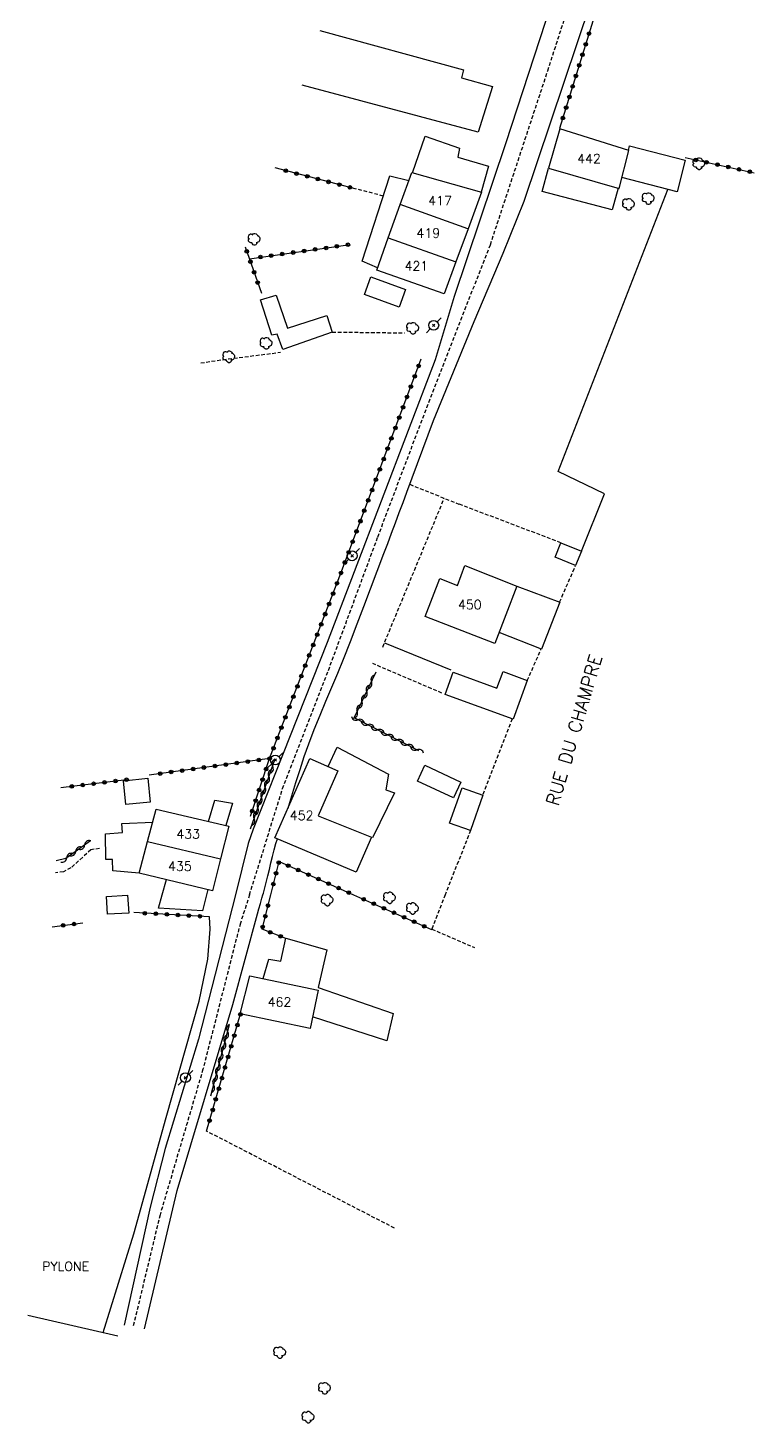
# Model space of a CAD drawing. Header units: millimetres. Extents: x 109230 to 109856, y 121000 to 122001.
# Drawn here: x 109482.1 to 109580.7, y 121603.3 to 121792.6 of the extents above; entities that cross this region are included whole.
import ezdxf
from ezdxf.enums import TextEntityAlignment as Align

# ---------------------------------------------------------------- set-up
doc = ezdxf.new("R2010")
doc.units = ezdxf.units.MM
doc.linetypes.add('DASHED', pattern=[0.75, 0.5, -0.25])
doc.layers.get('0').update_dxf_attribs({"linetype": 'CONTINUOUS'})
for name, color, linetype in [('W0001', 6, 'DASHED'), ('W0008', 7, 'CONTINUOUS'), ('W0014', 7, 'CONTINUOUS'), ('W0017', 7, 'CONTINUOUS'), ('W0101', 7, 'CONTINUOUS'), ('W0104', 1, 'CONTINUOUS'), ('W0112', 1, 'DASHED'), ('W0300', 7, 'CONTINUOUS'), ('W0310', 3, 'CONTINUOUS'), ('W0323', 7, 'CONTINUOUS'), ('W0330', 7, 'CONTINUOUS'), ('W0473', 7, 'CONTINUOUS'), ('W0984', 7, 'CONTINUOUS'), ('W0989', 7, 'CONTINUOUS'), ('W0991', 7, 'CONTINUOUS'), ('W1102', 7, 'CONTINUOUS')]:
    doc.layers.add(name, color=color, linetype=linetype)
doc.styles.get("Standard").update_dxf_attribs({"font": 'romans.shx', "width": 0.85})

# ---------------------------------------------------------------- blocks, each defined once
blk = doc.blocks.new('T300')
for p, q in [((-0.8, 0.51), (-0.86, 0.34)), ((-0.86, 0.34), (-0.86, 0.17)), ((-0.86, 0.17), (-0.74, 0.06)), ((-0.69, 0.63), (-0.8, 0.51)), ((-0.8, -0.06), (-0.74, 0.06)), ((-0.74, 0.06), (-0.69, 0.11)), ((-0.57, 0.69), (-0.69, 0.63)), ((-0.46, 0.69), (-0.57, 0.69)), ((-0.29, 0.63), (-0.46, 0.69)), ((-0.29, 0.63), (-0.17, 0.74)), ((-0.23, 0.57), (-0.29, 0.63)), ((-0.17, 0.74), (-0.06, 0.8)), ((-0.06, 0.8), (0.06, 0.8)), ((0.06, 0.8), (0.23, 0.74)), ((0.23, 0.74), (0.34, 0.63)), ((0.34, 0.63), (0.4, 0.51)), ((0.46, 0.46), (0.34, 0.46)), ((0.4, 0.51), (0.4, 0.46)), ((0.57, 0.4), (0.46, 0.46)), ((0.57, 0.4), (0.69, 0.29)), ((0.69, 0.29), (0.74, 0.17)), ((0.74, 0.06), (0.69, -0.17)), ((0.74, 0.17), (0.74, 0.06)), ((-0.8, -0.17), (-0.8, -0.06)), ((-0.8, -0.23), (-0.8, -0.17)), ((-0.74, -0.34), (-0.8, -0.23)), ((-0.69, -0.4), (-0.74, -0.34)), ((-0.51, -0.46), (-0.69, -0.4)), ((-0.4, -0.46), (-0.51, -0.46)), ((-0.4, -0.46), (-0.34, -0.46)), ((-0.34, -0.46), (-0.34, -0.4)), ((-0.34, -0.51), (-0.34, -0.46)), ((-0.29, -0.63), (-0.34, -0.51)), ((-0.17, -0.74), (-0.29, -0.63)), ((-0.06, -0.8), (-0.17, -0.74)), ((0.06, -0.8), (-0.06, -0.8)), ((0.17, -0.74), (0.06, -0.8)), ((0.23, -0.69), (0.17, -0.74)), ((0.29, -0.46), (0.23, -0.46)), ((0.29, -0.63), (0.23, -0.69)), ((0.46, -0.4), (0.29, -0.46)), ((0.34, -0.51), (0.29, -0.63)), ((0.34, -0.51), (0.34, -0.46)), ((0.57, -0.34), (0.46, -0.4)), ((0.63, -0.29), (0.57, -0.34)), ((0.69, -0.17), (0.63, -0.29))]:
    blk.add_line(p, q)
blk = doc.blocks.new('T473')
for p, q in [((-0.166667, 0.166667), (0.166667, -0.166667)), ((-0.166667, -0.166667), (0.166667, 0.166667)), ((0.500001, 0.500001), (1.000002, 1.000002)), ((-1.000002, -1.000002), (-0.500001, -0.500001))]:
    blk.add_line(p, q)
blk.add_ellipse((0, 0), major_axis=(0.471405, 0.471405), ratio=1, start_param=5.4977871438, end_param=11.780972451)
blk = doc.blocks.new('t323o')
at = {"color": 0, "linetype": 'Continuous'}
for radius in [0.25, 0.15]:
    blk.add_circle((0, 0), radius, dxfattribs=at)
blk = doc.blocks.new('t310o')
at = {"color": 0, "linetype": 'Continuous'}
for centre, start, end in [((-0.5, 0.38), 216.8699, 323.1304), ((0.5, -0.37), 36.8699, 143.1303)]:
    blk.add_arc(centre, 0.625, start, end, dxfattribs=at)

msp = doc.modelspace()

# ---------------------------------------------------------------- linework, layer by layer
at = {"layer": 'W0001'}
for points in [[(109512.2, 121675), (109516.67, 121689.4), (109522.9, 121705.45), (109529.6, 121723.55), (109536.25, 121741.12), (109544.88, 121763.22), (109552.67, 121786.82), (109561.42, 121813.92), (109569.25, 121838.67), (109576.4, 121859.4)], [(109512.2, 121675), (109510.95, 121671.15), (109505.88, 121651.33), (109500.05, 121631.57), (109496.38, 121616.33)]]:
    msp.add_lwpolyline(points, dxfattribs=at)
at = {"layer": 'W0008'}
for points in [[(109549.48, 121769.13), (109567.6, 121823.15)], [(109537.18, 121739.38), (109542.68, 121752.8), (109546.62, 121762.05), (109549.48, 121769.13)], [(109539.95, 121756.18), (109537.38, 121747.58)], [(109537.38, 121747.58), (109522.72, 121709.22), (109512.68, 121683.9), (109512.03, 121681.95)], [(109517.43, 121686.76), (109517.95, 121688.43), (109518.5, 121690.22), (109519.07, 121691.98), (109519.63, 121693.75), (109520.25, 121695.5), (109520.98, 121697.43), (109521.77, 121699.35), (109522.57, 121701.27), (109523.37, 121703.17), (109524.17, 121705.07), (109524.95, 121706.98), (109525.88, 121709.37), (109526.82, 121711.75), (109527.72, 121714.13), (109528.63, 121716.52), (109529.53, 121718.92), (109530.43, 121721.3), (109530.95, 121722.68), (109531.48, 121724.08), (109532, 121725.47), (109532.52, 121726.87), (109533.03, 121728.25), (109533.55, 121729.65), (109537.18, 121739.38)], [(109512.03, 121681.95), (109510.27, 121675)], [(109514.02, 121675), (109514.08, 121675.23), (109514.28, 121675.95), (109514.47, 121676.67), (109514.7, 121677.55), (109514.9, 121678.43), (109515.1, 121679.32), (109515.3, 121680.2), (109515.52, 121681.08), (109515.77, 121681.97), (109515.98, 121682.59)], [(109510.27, 121675), (109505.27, 121655.4), (109500.75, 121640.58), (109498.72, 121632.6), (109495.18, 121616.58)], [(109509.95, 121660.1), (109513.28, 121672.4), (109513.48, 121673.1), (109513.68, 121673.82), (109513.88, 121674.52), (109514.02, 121675)], [(109497.94, 121616.1), (109502.38, 121634.88), (109509.95, 121660.1)]]:
    msp.add_lwpolyline(points, dxfattribs=at)
at = {"layer": 'W0014'}
msp.add_lwpolyline([(109558.25, 121812.2), (109555.43, 121802.95), (109546.95, 121776.9), (109539.95, 121756.17)], dxfattribs=at)
at = {"layer": 'W0017'}
msp.add_lwpolyline([(109530.5, 121709.17), (109539.5, 121705.53)], dxfattribs=at)
at = {"layer": 'W0101'}
for points in [[(109552.77, 121773.62), (109562.35, 121770.83), (109563.68, 121776), (109554.3, 121778.95)], [(109554.3, 121778.95), (109552.78, 121773.6)], [(109532.66, 121768.66), (109534.22, 121773.02), (109543.68, 121770.33)], [(109531.03, 121764.13), (109532.66, 121768.66)], [(109543.68, 121770.33), (109541.85, 121765.36)], [(109541.85, 121765.36), (109540.21, 121760.91)], [(109538.6, 121756.55), (109529.47, 121759.75), (109531.03, 121764.13)], [(109540.21, 121760.91), (109538.6, 121756.55)], [(109515.65, 121682.73), (109520.4, 121693.48)], [(109520.4, 121693.48), (109524.17, 121691.83), (109521.53, 121685.73), (109528.73, 121682.83), (109526.65, 121678.05), (109515.65, 121682.73)], [(109498.35, 121682.22), (109499.52, 121686.63), (109509.38, 121684.3)], [(109509.38, 121684.3), (109508.26, 121679.88)], [(109507.17, 121675.53), (109497.22, 121677.95), (109498.35, 121682.22)], [(109508.26, 121679.88), (109507.17, 121675.53)], [(109510.93, 121658.85), (109512.25, 121664.02)], [(109512.25, 121664.02), (109521.52, 121662.05), (109520.42, 121656.87), (109510.93, 121658.85)]]:
    msp.add_lwpolyline(points, dxfattribs=at)
msp.add_lwpolyline([(109548.48, 121716.87), (109545.48, 121709.08), (109536.03, 121712.75), (109538.03, 121717.9), (109540.4, 121716.98), (109541.43, 121719.67)], close=True, dxfattribs=at)
at = {"layer": 'W0104'}
for points in [[(109521.72, 121792.3), (109541.23, 121786.95), (109540.97, 121785.87), (109545.17, 121784.7), (109543.23, 121778.47)], [(109543.23, 121778.47), (109519.32, 121784.87)], [(109534.33, 121772.98), (109536.05, 121777.93), (109540.7, 121776.3), (109540.47, 121775.08), (109544.65, 121773.88), (109543.63, 121770.35)], [(109563.65, 121776.02), (109563.78, 121776.63), (109571.32, 121774.67), (109570.25, 121770.38), (109562.73, 121772.32)], [(109529.58, 121760.08), (109527.5, 121761), (109531.23, 121772.57), (109533.82, 121771.92)], [(109562.23, 121770.87), (109561.4, 121767.95), (109551.9, 121770.42), (109552.78, 121773.6)], [(109548.48, 121716.87), (109554.3, 121714.72), (109551.82, 121708.32), (109546.07, 121710.58)], [(109522.88, 121692.4), (109524.08, 121695.05), (109531.07, 121691.37), (109530.7, 121689.25), (109531.85, 121688.83), (109528.88, 121682.72)], [(109506.63, 121684.95), (109507.47, 121687.85), (109509.88, 121687.42), (109508.98, 121684.4)], [(109497.22, 121677.95), (109493.63, 121678.25), (109493.6, 121679.77), (109492.7, 121679.77), (109492.67, 121683.27), (109494.95, 121683.45), (109494.88, 121684.68), (109499.05, 121684.85)], [(109500.33, 121675), (109500.93, 121677.05)], [(109506.35, 121675), (109505.83, 121672.8), (109499.82, 121673.18), (109500.33, 121675)], [(109506.52, 121675.7), (109506.35, 121675)], [(109514.05, 121663.63), (109514.82, 121666.25), (109516.45, 121665.98), (109517.13, 121669.1), (109522.7, 121667.52), (109521.52, 121662.43), (109531.7, 121658.88), (109530.82, 121655.18), (109520.75, 121658.42)], [(109482.12, 121617.95), (109494.32, 121615.13), (109494.32, 121615.13)]]:
    msp.add_lwpolyline(points, dxfattribs=at)
for points in [[(109528.67, 121758.87), (109533.38, 121757.15), (109532.52, 121754.75), (109527.8, 121756.47)], [(109523.43, 121751.35), (109516.72, 121749), (109515.93, 121751.1), (109515.22, 121750.95), (109513.7, 121755.75), (109515.82, 121756.37), (109517.37, 121751.87), (109522.68, 121753.63)], [(109554.45, 121722.77), (109557.25, 121721.62), (109556.45, 121719.68), (109553.67, 121720.82)], [(109549.88, 121704.08), (109547.97, 121698.82), (109538.73, 121702.18), (109539.83, 121705.22), (109545.78, 121703.05), (109546.62, 121705.32)], [(109535.98, 121692.58), (109540.87, 121690.3), (109539.87, 121688.17), (109535, 121690.43)], [(109495.4, 121687.23), (109495.07, 121690.48), (109498.4, 121690.82), (109498.73, 121687.57)], [(109543.88, 121688.52), (109542.18, 121683.73), (109539.35, 121684.73), (109541.07, 121689.53)], [(109495.8, 121672.52), (109492.93, 121672.35), (109492.8, 121674.75), (109495.63, 121674.93)]]:
    msp.add_lwpolyline(points, close=True, dxfattribs=at)
at = {"layer": 'W0112'}
for points in [[(109530.35, 121769.82), (109526.72, 121770.78)], [(109523.43, 121751.37), (109533.25, 121751.25)], [(109505.57, 121747.18), (109509.32, 121747.72), (109516.4, 121748.62)], [(109533.93, 121730.7), (109540.6, 121728.02)], [(109530.28, 121708.62), (109538.62, 121728.82)], [(109554.45, 121722.77), (109540.6, 121728.02)], [(109554.28, 121714.72), (109556.45, 121719.68)], [(109549.88, 121704.08), (109551.77, 121708.33)], [(109538.3, 121702.37), (109528.93, 121706.37)], [(109547.83, 121698.87), (109543.85, 121688.53)], [(109542.18, 121683.73), (109538.75, 121675)], [(109491.83, 121681.28), (109490.67, 121681.1), (109487.95, 121678.65), (109486.93, 121678.12), (109485.86, 121677.98)], [(109538.75, 121675), (109536.92, 121670.35)], [(109536.92, 121670.35), (109542.72, 121667.83)], [(109531.88, 121629.75), (109506.37, 121642.92)]]:
    msp.add_lwpolyline(points, dxfattribs=at)
at = {"layer": 'W0310'}
for points in [[(109535.18, 121694.53), (109526.4, 121699.02), (109529.4, 121705.27)], [(109512.32, 121683.95), (109515.68, 121693.43)], [(109490.6, 121682.32), (109487.27, 121679.93), (109485.96, 121679.59)], [(109506.95, 121647.72), (109509.48, 121657.4)]]:
    msp.add_lwpolyline(points, dxfattribs=at)
at = {"layer": 'W0323'}
for points in [[(109561.1, 121801.03), (109554.28, 121778.97)], [(109571.3, 121775.05), (109580.68, 121772.99)], [(109526.7, 121770.77), (109515.67, 121773.63)], [(109511.59, 121762.95), (109513.8, 121756.65)], [(109512.18, 121761.32), (109525.55, 121763.22)], [(109514.92, 121693.48), (109524.68, 121718.87), (109535.5, 121747.72)], [(109512.33, 121685.65), (109514.92, 121693.48), (109498.58, 121691.25)], [(109495.52, 121690.6), (109486.57, 121689.53)], [(109515.07, 121675), (109516.2, 121679.5), (109526.32, 121675)], [(109517.13, 121669.08), (109513.9, 121670.32), (109515.07, 121675)], [(109526.32, 121675), (109536.9, 121670.28)], [(109506.75, 121672.02), (109496.48, 121672.58)], [(109485.4, 121670.65), (109489.57, 121671.18)], [(109506.37, 121642.92), (109510.98, 121658.83)]]:
    msp.add_lwpolyline(points, dxfattribs=at)
at = {"layer": 'W0330'}
for points in [[(109557.23, 121721.62), (109560.38, 121729.42), (109554.07, 121732.43), (109568.97, 121770.72)], [(109492.35, 121615.58), (109496.5, 121628.98), (109500.9, 121644.77), (109505.35, 121660.58), (109506.52, 121666.27), (109506.85, 121670.35), (109506.75, 121672.02)]]:
    msp.add_lwpolyline(points, dxfattribs=at)
at = {"layer": 'W1102'}
for points in [[(109541.83, 121765.37), (109532.65, 121768.67)], [(109531.03, 121764.13), (109540.21, 121760.91)], [(109498.35, 121682.22), (109508.26, 121679.88)]]:
    msp.add_lwpolyline(points, dxfattribs=at)

# ---------------------------------------------------------------- block references
at = {"layer": 'W0300'}
for p in [(109573.22, 121774.2), (109563.68, 121768.7), (109566.35, 121769.48), (109512.87, 121763.95), (109534.38, 121751.88), (109514.48, 121749.83), (109509.42, 121748), (109522.77, 121674.27), (109531.23, 121674.58), (109534.35, 121673.13), (109516.32, 121612.87), (109522.42, 121608.03), (109520.17, 121604.1)]:
    msp.add_blockref('T300', p, dxfattribs=at)
at = {"layer": 'W0310'}
for p, rotation in [((109528.75, 121703.91), 64.35899417569473), ((109528.1, 121702.56), 64.35899417569473), ((109526.8, 121699.86), 64.35899417569473), ((109527.45, 121701.21), 64.35899417569473), ((109526.91, 121698.76), 152.9542472126), ((109528.24, 121698.08), 152.9542472126), ((109529.58, 121697.39), 152.9542472126), ((109530.91, 121696.71), 152.9542472126), ((109532.25, 121696.03), 152.9542472126), ((109533.59, 121695.35), 152.9542472126), ((109534.92, 121694.67), 152.9542472126), ((109515.33, 121692.43), 70.45763277655023), ((109514.83, 121691.02), 70.45763277655023), ((109513.82, 121688.19), 70.45763277655023), ((109514.32, 121689.6), 70.45763277655023), ((109513.32, 121686.78), 70.45763277655023), ((109512.82, 121685.36), 70.45763277655023), ((109488.6, 121680.89), 215.5750612063038), ((109489.82, 121681.76), 215.5750612063038), ((109487.38, 121680.02), 215.5750612063038), ((109509.23, 121656.42), 75.3403519564169), ((109508.85, 121654.97), 75.3403519564169), ((109508.47, 121653.52), 75.3403519564169), ((109507.71, 121650.62), 75.3403519564169), ((109508.09, 121652.07), 75.3403519564169), ((109507.33, 121649.17), 75.3403519564169)]:
    msp.add_blockref('t310o', p, dxfattribs=dict(at, rotation=rotation))
at = {"layer": 'W0323'}
for p, rotation in [((109558.27, 121791.87), 252.8321551714226), ((109557.83, 121790.43), 252.8321551714226), ((109556.94, 121787.57), 252.8321551714226), ((109557.38, 121789), 252.8321551714226), ((109556.5, 121786.13), 252.8321551714226), ((109556.05, 121784.7), 252.8321551714226), ((109555.17, 121781.83), 252.8321551714226), ((109555.61, 121783.27), 252.8321551714226), ((109554.73, 121780.4), 252.8321551714226), ((109572.77, 121774.73), 347.6369892620729), ((109574.23, 121774.41), 347.6369892620729), ((109575.7, 121774.09), 347.6369892620729), ((109517.12, 121773.25), 165.4491185320474), ((109518.57, 121772.88), 165.4491185320474), ((109520.03, 121772.5), 165.4491185320474), ((109521.48, 121772.12), 165.4491185320474), ((109577.16, 121773.77), 347.6369892620729), ((109578.63, 121773.44), 347.6369892620729), ((109580.09, 121773.12), 347.6369892620729), ((109522.93, 121771.75), 165.4491185320474), ((109524.38, 121771.37), 165.4491185320474), ((109525.83, 121770.99), 165.4491185320474), ((109522.58, 121762.79), 8.089892269274513), ((109524.06, 121763.01), 8.089892269274513), ((109525.55, 121763.22), 8.089892269274513), ((109511.82, 121762.31), 289.3011417735883), ((109512.31, 121760.9), 289.3011417735883), ((109513.67, 121761.53), 8.089892269274513), ((109515.15, 121761.74), 8.089892269274513), ((109516.64, 121761.95), 8.089892269274513), ((109518.12, 121762.16), 8.089892269274513), ((109519.61, 121762.37), 8.089892269274513), ((109521.09, 121762.58), 8.089892269274513), ((109512.81, 121759.48), 289.3011417735883), ((109513.3, 121758.07), 289.3011417735883), ((109535.15, 121746.77), 69.44700183784656), ((109534.09, 121743.96), 69.44700183784656), ((109534.62, 121745.37), 69.44700183784656), ((109533.57, 121742.56), 69.44700183784656), ((109533.04, 121741.15), 69.44700183784656), ((109531.99, 121738.35), 69.44700183784656), ((109532.51, 121739.75), 69.44700183784656), ((109531.46, 121736.94), 69.44700183784656), ((109530.93, 121735.54), 69.44700183784656), ((109529.88, 121732.73), 69.44700183784656), ((109530.41, 121734.13), 69.44700183784656), ((109529.35, 121731.32), 69.44700183784656), ((109528.83, 121729.92), 69.44700183784656), ((109527.77, 121727.11), 69.44700183784656), ((109528.3, 121728.51), 69.44700183784656), ((109527.25, 121725.7), 69.44700183784656), ((109526.19, 121722.9), 69.44700183784656), ((109526.72, 121724.3), 69.44700183784656), ((109525.67, 121721.49), 69.44700183784656), ((109525.14, 121720.09), 69.44700183784656), ((109524.07, 121717.28), 68.95674157971978), ((109524.61, 121718.68), 68.95674157971978), ((109523.53, 121715.88), 68.95674157971978), ((109523, 121714.48), 68.95674157971978), ((109521.92, 121711.68), 68.95674157971978), ((109522.46, 121713.08), 68.95674157971978), ((109521.38, 121710.28), 68.95674157971978), ((109520.84, 121708.88), 68.95674157971978), ((109519.76, 121706.08), 68.95674157971978), ((109520.3, 121707.48), 68.95674157971978), ((109519.23, 121704.68), 68.95674157971978), ((109518.69, 121703.28), 68.95674157971978), ((109517.61, 121700.48), 68.95674157971978), ((109518.15, 121701.88), 68.95674157971978), ((109517.07, 121699.08), 68.95674157971978), ((109516.53, 121697.68), 68.95674157971978), ((109515.46, 121694.88), 68.95674157971978), ((109515.99, 121696.28), 68.95674157971978), ((109508.99, 121692.67), 187.7845752100823), ((109510.47, 121692.88), 187.7845752100823), ((109511.96, 121693.08), 187.7845752100823), ((109513.44, 121693.28), 187.7845752100823), ((109514.91, 121693.47), 71.7429809865737), ((109500.07, 121691.45), 187.7845752100823), ((109501.56, 121691.66), 187.7845752100823), ((109503.04, 121691.86), 187.7845752100823), ((109504.53, 121692.06), 187.7845752100823), ((109506.01, 121692.27), 187.7845752100823), ((109507.5, 121692.47), 187.7845752100823), ((109514.44, 121692.05), 71.7429809865737), ((109488.06, 121689.71), 186.84033881267), ((109489.55, 121689.88), 186.84033881267), ((109491.04, 121690.06), 186.84033881267), ((109492.53, 121690.24), 186.84033881267), ((109494.02, 121690.42), 186.84033881267), ((109495.51, 121690.6), 186.84033881267), ((109513.5, 121689.2), 71.7429809865737), ((109513.97, 121690.62), 71.7429809865737), ((109513.03, 121687.77), 71.7429809865737), ((109512.56, 121686.35), 71.7429809865737), ((109516.17, 121679.36), 75.86792925797998), ((109515.8, 121677.91), 75.86792925797998), ((109517.44, 121678.95), 336.0206984215304), ((109518.81, 121678.34), 336.0206984215304), ((109520.18, 121677.73), 336.0206984215304), ((109515.43, 121676.45), 75.86792925797998), ((109521.55, 121677.12), 336.0206984215304), ((109522.92, 121676.51), 336.0206984215304), ((109524.29, 121675.9), 336.0206984215304), ((109525.67, 121675.29), 336.0206984215304), ((109527.69, 121674.39), 335.9767583923294), ((109529.06, 121673.78), 335.9767583923294), ((109497.98, 121672.5), 176.8445876256235), ((109499.48, 121672.42), 176.8445876256235), ((109500.98, 121672.34), 176.8445876256235), ((109502.47, 121672.25), 176.8445876256235), ((109503.97, 121672.17), 176.8445876256235), ((109505.47, 121672.09), 176.8445876256235), ((109514.34, 121672.09), 76.00694646774254), ((109514.7, 121673.54), 76.00694646774254), ((109530.43, 121673.17), 335.9767583923294), ((109531.8, 121672.56), 335.9767583923294), ((109533.17, 121671.95), 335.9767583923294), ((109486.89, 121670.84), 7.328906326154781), ((109488.37, 121671.03), 7.328906326154781), ((109513.98, 121670.63), 76.00694646774254), ((109515, 121669.9), 159.1087029123468), ((109534.54, 121671.34), 335.9767583923294), ((109535.91, 121670.73), 335.9767583923294), ((109516.4, 121669.36), 159.1087029123468), ((109510.96, 121658.76), 73.82664556777581), ((109510.55, 121657.32), 73.82664556777581), ((109510.13, 121655.88), 73.82664556777581), ((109509.29, 121653), 73.82664556777581), ((109509.71, 121654.44), 73.82664556777581), ((109508.87, 121651.56), 73.82664556777581), ((109508.46, 121650.12), 73.82664556777581), ((109507.62, 121647.24), 73.82664556777581), ((109508.04, 121648.68), 73.82664556777581), ((109507.2, 121645.8), 73.82664556777581), ((109506.78, 121644.36), 73.82664556777581)]:
    msp.add_blockref('t323o', p, dxfattribs=dict(at, rotation=rotation))
at = {"layer": 'W0473'}
for p in [(109537.2, 121752.28), (109526.12, 121721), (109515.7, 121693.28), (109503.5, 121650.17)]:
    msp.add_blockref('T473', p, dxfattribs=at)

# ---------------------------------------------------------------- texts
at = {"layer": 'W0984'}
msp.add_text('PYLONE', height=1.25, dxfattribs=at).set_placement((109487.24, 121624.57), align=Align.MIDDLE_CENTER)
at = {"layer": 'W0989'}
msp.add_text('RUE DU CHAMPRE', height=1.75, rotation=73.5588, dxfattribs=at).set_placement((109554.09, 121686.96))
at = {"layer": 'W0991'}
for s, p in [('442', (109558.27, 121774.89)), ('417', (109538.05, 121769.19)), ('419', (109536.46, 121764.79)), ('421', (109534.84, 121760.34)), ('450', (109542.09, 121714.38)), ('452', (109519.27, 121685.77)), ('433', (109503.87, 121683.25)), ('435', (109502.74, 121678.88)), ('462', (109516.26, 121660.44))]:
    msp.add_text(s, height=1.25, dxfattribs=at).set_placement(p, align=Align.MIDDLE_CENTER)

doc.saveas('drawing.dxf')
